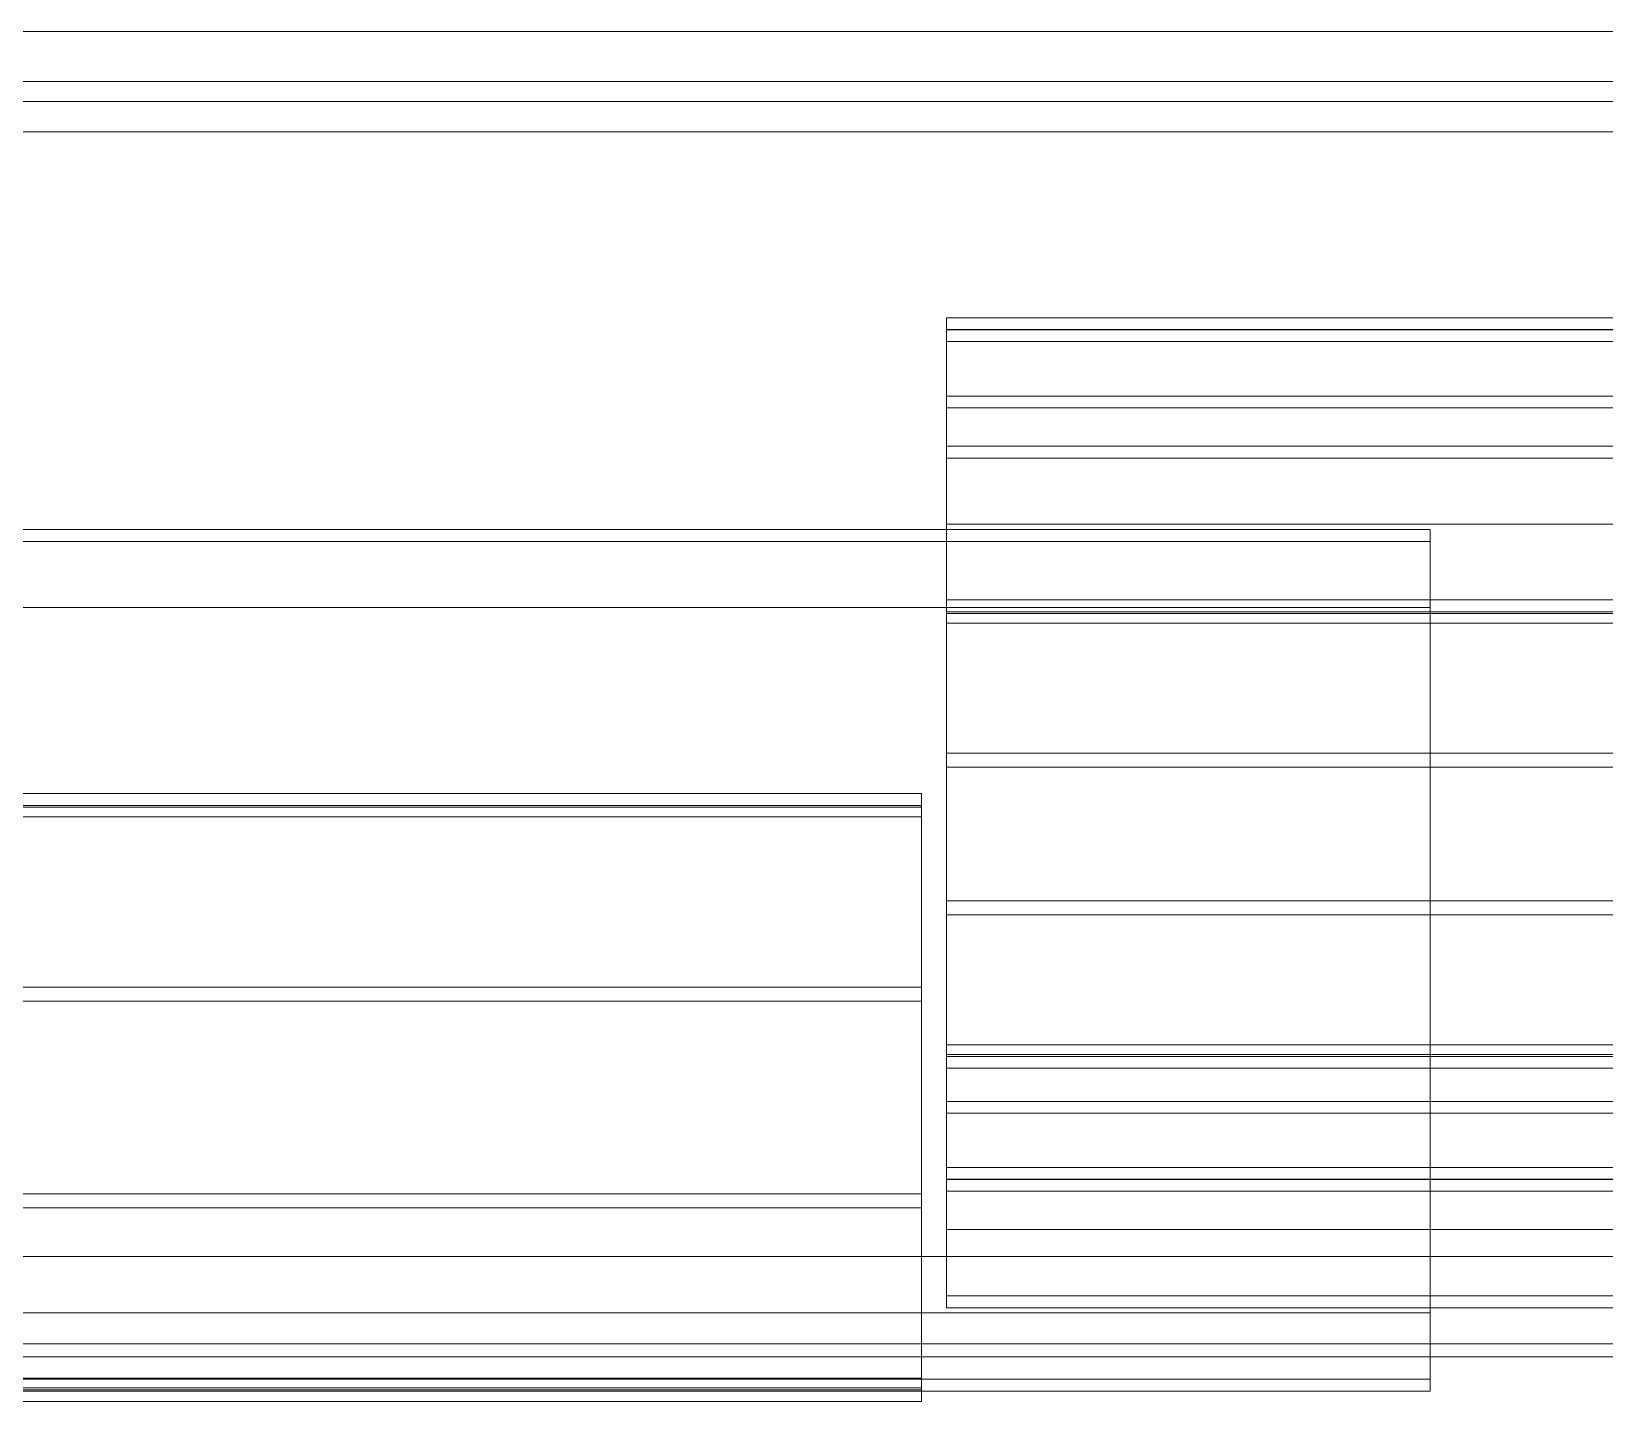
# Model space of a CAD drawing. Header units: centimetres. Extents: x -13617 to -9515, y -261 to 6553.
# Drawn here: x -11377.95 to -11338.71, y 6051.76 to 6085.93 of the extents above; entities that cross this region are included whole.
import ezdxf

# ---------------------------------------------------------------- set-up
doc = ezdxf.new("R2010")
doc.units = ezdxf.units.CM
doc.linetypes.add('_Overhead', pattern=[0.47625, 0.3175, -0.15875])
doc.linetypes.add('Hidden', pattern=[0.714375, 0.47625, -0.238125])
doc.layers.add('A-WALL', color=7, linetype='Continuous', lineweight=9)
doc.layers.add('S-BEAM', color=7, linetype='Continuous', lineweight=9)

# ---------------------------------------------------------------- blocks, each defined once
blk = doc.blocks.new('M_L Equal Angles - 25 x 25 mm-1641098-Planta patio maniobras')
at = {"layer": 'S-BEAM', "color": 254, "true_color": 0xcccccc}
for p, q in [((-634.73, 1.36), (-478.591, 1.36)), ((-634.73, 1.36), (-478.591, 1.36)), ((-478.591, 1.36), (-465.91, 1.36)), ((-478.591, 1.36), (-465.91, 1.36)), ((-465.91, 1.36), (-169.067, 1.36)), ((-465.91, 1.36), (-169.067, 1.36)), ((-634.73, 1.042), (-478.591, 1.042)), ((-478.591, 1.042), (-465.91, 1.042)), ((-465.91, 1.042), (-168.897, 1.042)), ((-634.73, -1.14), (-478.591, -1.14)), ((-478.591, -1.14), (-634.73, -1.14)), ((-478.591, -1.14), (-466.533, -1.14)), ((-466.533, -1.14), (-478.591, -1.14)), ((-466.533, -1.14), (-465.91, -1.14)), ((-465.91, -1.14), (-466.533, -1.14)), ((-465.91, -1.14), (632.502, -1.14)), ((632.502, -1.14), (-465.91, -1.14))]:
    blk.add_line(p, q, dxfattribs=at)
at = {"layer": 'S-BEAM', "color": 254, "linetype": 'Hidden', "true_color": 0xcccccc}
for p, q in [((-634.73, 1.042), (-478.591, 1.042)), ((-478.591, 1.042), (-465.91, 1.042)), ((-465.91, 1.042), (-168.897, 1.042))]:
    blk.add_line(p, q, dxfattribs=at)
blk = doc.blocks.new('M_L Equal Angles - 25 x 25 mm-V20-Planta patio maniobras')
at = {"layer": 'S-BEAM', "color": 254, "true_color": 0xcccccc}
for p, q in [((-634.73, 1.36), (-478.591, 1.36)), ((-634.73, 1.36), (-478.591, 1.36)), ((-478.591, 1.36), (-465.91, 1.36)), ((-478.591, 1.36), (-465.91, 1.36)), ((-465.91, 1.36), (-169.067, 1.36)), ((-465.91, 1.36), (-169.067, 1.36)), ((-634.73, 1.042), (-478.591, 1.042)), ((-478.591, 1.042), (-465.91, 1.042)), ((-465.91, 1.042), (-168.897, 1.042)), ((-634.73, -1.14), (-478.591, -1.14)), ((-478.591, -1.14), (-634.73, -1.14)), ((-478.591, -1.14), (-466.533, -1.14)), ((-466.533, -1.14), (-478.591, -1.14)), ((-466.533, -1.14), (-465.91, -1.14)), ((-465.91, -1.14), (-466.533, -1.14)), ((-465.91, -1.14), (632.502, -1.14)), ((632.502, -1.14), (-465.91, -1.14))]:
    blk.add_line(p, q, dxfattribs=at)
at = {"layer": 'S-BEAM', "color": 254, "linetype": 'Hidden', "true_color": 0xcccccc}
for p, q in [((-634.73, 1.042), (-478.591, 1.042)), ((-478.591, 1.042), (-465.91, 1.042)), ((-465.91, 1.042), (-168.897, 1.042))]:
    blk.add_line(p, q, dxfattribs=at)
blk = doc.blocks.new('M_L Equal Angles - 25 x 25 mm-V21-Planta patio maniobras')
at = {"layer": 'S-BEAM', "color": 254, "true_color": 0xcccccc}
for p, q in [((-634.73, 1.36), (-478.591, 1.36)), ((-634.73, 1.36), (-478.591, 1.36)), ((-478.591, 1.36), (-465.91, 1.36)), ((-478.591, 1.36), (-465.91, 1.36)), ((-465.91, 1.36), (-169.067, 1.36)), ((-465.91, 1.36), (-169.067, 1.36)), ((-634.73, 1.042), (-478.591, 1.042)), ((-478.591, 1.042), (-465.91, 1.042)), ((-465.91, 1.042), (-168.897, 1.042)), ((-634.73, -1.14), (-478.591, -1.14)), ((-478.591, -1.14), (-634.73, -1.14)), ((-478.591, -1.14), (-466.533, -1.14)), ((-466.533, -1.14), (-478.591, -1.14)), ((-466.533, -1.14), (-465.91, -1.14)), ((-465.91, -1.14), (-466.533, -1.14)), ((-465.91, -1.14), (632.502, -1.14)), ((632.502, -1.14), (-465.91, -1.14))]:
    blk.add_line(p, q, dxfattribs=at)
at = {"layer": 'S-BEAM', "color": 254, "linetype": 'Hidden', "true_color": 0xcccccc}
for p, q in [((-634.73, 1.042), (-478.591, 1.042)), ((-478.591, 1.042), (-465.91, 1.042)), ((-465.91, 1.042), (-168.897, 1.042))]:
    blk.add_line(p, q, dxfattribs=at)
blk = doc.blocks.new('Costanera Perfil Z - Parametrizado - Costanera Perfil Z - Parametrizado-1661745-Planta patio maniobras')
at = {"layer": 'S-BEAM', "color": 254, "true_color": 0xcccccc}
for p, q in [((-10.446, 560.53), (-10.746, 560.53)), ((-10.746, 560.53), (-10.446, 560.53)), ((-10.746, 560.53), (-10.746, 548.472)), ((-10.746, 560.53), (-10.746, 548.472)), ((-8.988, 560.53), (-10.446, 560.53)), ((-10.446, 560.53), (-8.988, 560.53)), ((-8.988, 560.53), (-10.446, 560.53)), ((-10.446, 560.53), (-8.988, 560.53)), ((-10.446, 560.53), (-10.446, 548.472)), ((-10.446, 560.53), (-10.446, 548.472)), ((-8.796, 560.53), (-8.988, 560.53)), ((-8.988, 560.53), (-8.796, 560.53)), ((-8.796, 560.53), (-8.988, 560.53)), ((-8.988, 560.53), (-8.796, 560.53)), ((-8.796, 560.53), (-8.796, 548.472)), ((-8.796, 560.53), (-8.796, 548.472)), ((-5.161, 560.53), (-8.693, 560.53)), ((-8.693, 560.53), (-5.161, 560.53)), ((-4.814, 560.53), (-5.161, 560.53)), ((-5.161, 560.53), (-4.814, 560.53)), ((-1.482, 560.53), (-4.814, 560.53)), ((-4.814, 560.53), (-1.482, 560.53)), ((-1.134, 560.53), (-1.482, 560.53)), ((-1.482, 560.53), (-1.134, 560.53)), ((2.693, 560.53), (-1.134, 560.53)), ((-1.134, 560.53), (2.693, 560.53)), ((3.521, 560.53), (2.693, 560.53)), ((2.693, 560.53), (3.521, 560.53)), ((3.814, 560.53), (3.521, 560.53)), ((3.521, 560.53), (3.814, 560.53)), ((5.171, 560.53), (3.814, 560.53)), ((3.814, 560.53), (5.171, 560.53)), ((5.464, 560.53), (5.171, 560.53)), ((5.171, 560.53), (5.464, 560.53)), ((5.764, 560.53), (5.471, 560.53)), ((5.471, 560.53), (5.764, 560.53)), ((8.796, 560.53), (5.764, 560.53)), ((5.764, 560.53), (8.796, 560.53)), ((10.446, 560.53), (8.796, 560.53)), ((8.796, 560.53), (10.446, 560.53)), ((10.446, 560.53), (8.796, 560.53)), ((8.796, 560.53), (10.446, 560.53)), ((8.796, 560.53), (8.796, 547.849)), ((8.796, 560.53), (8.796, 547.849)), ((10.746, 560.53), (10.446, 560.53)), ((10.446, 560.53), (10.746, 560.53)), ((10.446, 560.53), (10.446, 547.849)), ((10.446, 560.53), (10.446, 547.849)), ((10.746, 547.849), (10.746, 560.53)), ((10.746, 560.53), (10.746, 547.849)), ((-10.746, 548.472), (-10.746, -560.53)), ((-10.746, 548.472), (-10.746, -560.53)), ((-10.446, 548.472), (-10.446, -560.53)), ((-10.446, 548.472), (-10.446, -560.53)), ((-8.796, 548.472), (-8.796, -560.53)), ((-8.796, 548.472), (-8.796, -560.53)), ((8.796, 547.849), (8.796, -550.563)), ((8.796, 547.849), (8.796, -550.563)), ((10.446, 547.849), (10.446, -550.563)), ((10.446, 547.849), (10.446, -550.563)), ((10.746, -550.563), (10.746, 547.849)), ((10.746, 547.849), (10.746, -550.563))]:
    blk.add_line(p, q, dxfattribs=at)
blk = doc.blocks.new('Costanera Perfil Z - Parametrizado - Costanera Perfil Z - Parametrizado-V44-Planta patio maniobras')
at = {"layer": 'S-BEAM', "color": 254, "true_color": 0xcccccc}
for p, q in [((-10.446, 560.53), (-10.746, 560.53)), ((-10.746, 560.53), (-10.446, 560.53)), ((-10.746, 560.53), (-10.746, 548.472)), ((-10.746, 560.53), (-10.746, 548.472)), ((-8.988, 560.53), (-10.446, 560.53)), ((-10.446, 560.53), (-8.988, 560.53)), ((-8.988, 560.53), (-10.446, 560.53)), ((-10.446, 560.53), (-8.988, 560.53)), ((-10.446, 560.53), (-10.446, 548.472)), ((-10.446, 560.53), (-10.446, 548.472)), ((-8.796, 560.53), (-8.988, 560.53)), ((-8.988, 560.53), (-8.796, 560.53)), ((-8.796, 560.53), (-8.988, 560.53)), ((-8.988, 560.53), (-8.796, 560.53)), ((-8.796, 560.53), (-8.796, 548.472)), ((-8.796, 560.53), (-8.796, 548.472)), ((-5.161, 560.53), (-8.693, 560.53)), ((-8.693, 560.53), (-5.161, 560.53)), ((-4.814, 560.53), (-5.161, 560.53)), ((-5.161, 560.53), (-4.814, 560.53)), ((-1.482, 560.53), (-4.814, 560.53)), ((-4.814, 560.53), (-1.482, 560.53)), ((-1.134, 560.53), (-1.482, 560.53)), ((-1.482, 560.53), (-1.134, 560.53)), ((2.693, 560.53), (-1.134, 560.53)), ((-1.134, 560.53), (2.693, 560.53)), ((3.521, 560.53), (2.693, 560.53)), ((2.693, 560.53), (3.521, 560.53)), ((3.814, 560.53), (3.521, 560.53)), ((3.521, 560.53), (3.814, 560.53)), ((5.171, 560.53), (3.814, 560.53)), ((3.814, 560.53), (5.171, 560.53)), ((5.464, 560.53), (5.171, 560.53)), ((5.171, 560.53), (5.464, 560.53)), ((5.764, 560.53), (5.471, 560.53)), ((5.471, 560.53), (5.764, 560.53)), ((8.796, 560.53), (5.764, 560.53)), ((5.764, 560.53), (8.796, 560.53)), ((10.446, 560.53), (8.796, 560.53)), ((8.796, 560.53), (10.446, 560.53)), ((10.446, 560.53), (8.796, 560.53)), ((8.796, 560.53), (10.446, 560.53)), ((8.796, 560.53), (8.796, 547.849)), ((8.796, 560.53), (8.796, 547.849)), ((10.746, 560.53), (10.446, 560.53)), ((10.446, 560.53), (10.746, 560.53)), ((10.446, 560.53), (10.446, 547.849)), ((10.446, 560.53), (10.446, 547.849)), ((10.746, 547.849), (10.746, 560.53)), ((10.746, 560.53), (10.746, 547.849)), ((-10.746, 548.472), (-10.746, -560.53)), ((-10.746, 548.472), (-10.746, -560.53)), ((-10.446, 548.472), (-10.446, -560.53)), ((-10.446, 548.472), (-10.446, -560.53)), ((-8.796, 548.472), (-8.796, -560.53)), ((-8.796, 548.472), (-8.796, -560.53)), ((8.796, 547.849), (8.796, -550.563)), ((8.796, 547.849), (8.796, -550.563)), ((10.446, 547.849), (10.446, -550.563)), ((10.446, 547.849), (10.446, -550.563)), ((10.746, -550.563), (10.746, 547.849)), ((10.746, 547.849), (10.746, -550.563))]:
    blk.add_line(p, q, dxfattribs=at)
blk = doc.blocks.new('Costanera Perfil Z - Parametrizado - Costanera Perfil Z - Parametrizado-V45-Planta patio maniobras')
at = {"layer": 'S-BEAM', "color": 254, "true_color": 0xcccccc}
for p, q in [((-10.446, 560.53), (-10.746, 560.53)), ((-10.746, 560.53), (-10.446, 560.53)), ((-10.746, 560.53), (-10.746, 548.472)), ((-10.746, 560.53), (-10.746, 548.472)), ((-8.988, 560.53), (-10.446, 560.53)), ((-10.446, 560.53), (-8.988, 560.53)), ((-8.988, 560.53), (-10.446, 560.53)), ((-10.446, 560.53), (-8.988, 560.53)), ((-10.446, 560.53), (-10.446, 548.472)), ((-10.446, 560.53), (-10.446, 548.472)), ((-8.796, 560.53), (-8.988, 560.53)), ((-8.988, 560.53), (-8.796, 560.53)), ((-8.796, 560.53), (-8.988, 560.53)), ((-8.988, 560.53), (-8.796, 560.53)), ((-8.796, 560.53), (-8.796, 548.472)), ((-8.796, 560.53), (-8.796, 548.472)), ((-5.161, 560.53), (-8.693, 560.53)), ((-8.693, 560.53), (-5.161, 560.53)), ((-4.814, 560.53), (-5.161, 560.53)), ((-5.161, 560.53), (-4.814, 560.53)), ((-1.482, 560.53), (-4.814, 560.53)), ((-4.814, 560.53), (-1.482, 560.53)), ((-1.134, 560.53), (-1.482, 560.53)), ((-1.482, 560.53), (-1.134, 560.53)), ((2.693, 560.53), (-1.134, 560.53)), ((-1.134, 560.53), (2.693, 560.53)), ((3.521, 560.53), (2.693, 560.53)), ((2.693, 560.53), (3.521, 560.53)), ((3.814, 560.53), (3.521, 560.53)), ((3.521, 560.53), (3.814, 560.53)), ((5.171, 560.53), (3.814, 560.53)), ((3.814, 560.53), (5.171, 560.53)), ((5.471, 560.53), (5.171, 560.53)), ((5.171, 560.53), (5.471, 560.53)), ((5.764, 560.53), (5.471, 560.53)), ((5.471, 560.53), (5.764, 560.53)), ((8.796, 560.53), (5.764, 560.53)), ((5.764, 560.53), (8.796, 560.53)), ((10.446, 560.53), (8.796, 560.53)), ((8.796, 560.53), (10.446, 560.53)), ((10.446, 560.53), (8.796, 560.53)), ((8.796, 560.53), (10.446, 560.53)), ((8.796, 560.53), (8.796, 547.849)), ((8.796, 560.53), (8.796, 547.849)), ((10.746, 560.53), (10.446, 560.53)), ((10.446, 560.53), (10.746, 560.53)), ((10.446, 560.53), (10.446, 547.849)), ((10.446, 560.53), (10.446, 547.849)), ((10.746, 547.849), (10.746, 560.53)), ((10.746, 560.53), (10.746, 547.849)), ((-10.746, 548.472), (-10.746, -560.53)), ((-10.746, 548.472), (-10.746, -560.53)), ((-10.446, 548.472), (-10.446, -560.53)), ((-10.446, 548.472), (-10.446, -560.53)), ((-8.796, 548.472), (-8.796, -560.53)), ((-8.796, 548.472), (-8.796, -560.53)), ((8.796, 547.849), (8.796, -550.563)), ((8.796, 547.849), (8.796, -550.563)), ((10.446, 547.849), (10.446, -550.563)), ((10.446, 547.849), (10.446, -550.563)), ((10.746, -550.563), (10.746, 547.849)), ((10.746, 547.849), (10.746, -550.563))]:
    blk.add_line(p, q, dxfattribs=at)
blk = doc.blocks.new('Costanera Perfil Z - Parametrizado - Costanera Perfil Z - Parametrizado-V46-Planta patio maniobras')
at = {"layer": 'S-BEAM', "color": 254, "true_color": 0xcccccc}
for p, q in [((-10.446, 560.53), (-10.746, 560.53)), ((-10.746, 560.53), (-10.446, 560.53)), ((-10.746, 560.53), (-10.746, 548.472)), ((-10.746, 560.53), (-10.746, 548.472)), ((-8.988, 560.53), (-10.446, 560.53)), ((-10.446, 560.53), (-8.988, 560.53)), ((-8.988, 560.53), (-10.446, 560.53)), ((-10.446, 560.53), (-8.988, 560.53)), ((-10.446, 560.53), (-10.446, 548.472)), ((-10.446, 560.53), (-10.446, 548.472)), ((-8.796, 560.53), (-8.988, 560.53)), ((-8.988, 560.53), (-8.796, 560.53)), ((-8.796, 560.53), (-8.988, 560.53)), ((-8.988, 560.53), (-8.796, 560.53)), ((-8.796, 560.53), (-8.796, 548.472)), ((-8.796, 560.53), (-8.796, 548.472)), ((-5.161, 560.53), (-8.693, 560.53)), ((-8.693, 560.53), (-5.161, 560.53)), ((-4.814, 560.53), (-5.161, 560.53)), ((-5.161, 560.53), (-4.814, 560.53)), ((-1.482, 560.53), (-4.814, 560.53)), ((-4.814, 560.53), (-1.482, 560.53)), ((-1.134, 560.53), (-1.482, 560.53)), ((-1.482, 560.53), (-1.134, 560.53)), ((2.693, 560.53), (-1.134, 560.53)), ((-1.134, 560.53), (2.693, 560.53)), ((3.521, 560.53), (2.693, 560.53)), ((2.693, 560.53), (3.521, 560.53)), ((5.171, 560.53), (3.521, 560.53)), ((3.521, 560.53), (5.171, 560.53)), ((5.471, 560.53), (5.171, 560.53)), ((5.171, 560.53), (5.471, 560.53)), ((8.796, 560.53), (5.471, 560.53)), ((5.471, 560.53), (8.796, 560.53)), ((10.446, 560.53), (8.796, 560.53)), ((8.796, 560.53), (10.446, 560.53)), ((10.446, 560.53), (8.796, 560.53)), ((8.796, 560.53), (10.446, 560.53)), ((8.796, 560.53), (8.796, 547.849)), ((8.796, 560.53), (8.796, 547.849)), ((10.746, 560.53), (10.446, 560.53)), ((10.446, 560.53), (10.746, 560.53)), ((10.446, 560.53), (10.446, 547.849)), ((10.446, 560.53), (10.446, 547.849)), ((10.746, 547.849), (10.746, 560.53)), ((10.746, 560.53), (10.746, 547.849)), ((-10.746, 548.472), (-10.746, -560.53)), ((-10.746, 548.472), (-10.746, -560.53)), ((-10.446, 548.472), (-10.446, -560.53)), ((-10.446, 548.472), (-10.446, -560.53)), ((-8.796, 548.472), (-8.796, -560.53)), ((-8.796, 548.472), (-8.796, -560.53)), ((8.796, 547.849), (8.796, -550.563)), ((8.796, 547.849), (8.796, -550.563)), ((10.446, 547.849), (10.446, -550.563)), ((10.446, 547.849), (10.446, -550.563)), ((10.746, -550.563), (10.746, 547.849)), ((10.746, 547.849), (10.746, -550.563))]:
    blk.add_line(p, q, dxfattribs=at)
blk = doc.blocks.new('Costanera Perfil Z - Parametrizado - Costanera Perfil Z - Parametrizado-V47-Planta patio maniobras')
at = {"layer": 'S-BEAM', "color": 254, "true_color": 0xcccccc}
for p, q in [((-10.446, 560.53), (-10.746, 560.53)), ((-10.746, 560.53), (-10.446, 560.53)), ((-10.746, 560.53), (-10.746, 548.472)), ((-10.746, 560.53), (-10.746, 548.472)), ((-8.988, 560.53), (-10.446, 560.53)), ((-10.446, 560.53), (-8.988, 560.53)), ((-8.988, 560.53), (-10.446, 560.53)), ((-10.446, 560.53), (-8.988, 560.53)), ((-10.446, 560.53), (-10.446, 548.472)), ((-10.446, 560.53), (-10.446, 548.472)), ((-8.796, 560.53), (-8.988, 560.53)), ((-8.988, 560.53), (-8.796, 560.53)), ((-8.796, 560.53), (-8.988, 560.53)), ((-8.988, 560.53), (-8.796, 560.53)), ((-8.796, 560.53), (-8.796, 548.472)), ((-8.796, 560.53), (-8.796, 548.472)), ((-5.161, 560.53), (-8.693, 560.53)), ((-8.693, 560.53), (-5.161, 560.53)), ((-4.814, 560.53), (-5.161, 560.53)), ((-5.161, 560.53), (-4.814, 560.53)), ((-1.482, 560.53), (-4.814, 560.53)), ((-4.814, 560.53), (-1.482, 560.53)), ((-1.134, 560.53), (-1.482, 560.53)), ((-1.482, 560.53), (-1.134, 560.53)), ((2.693, 560.53), (-1.134, 560.53)), ((-1.134, 560.53), (2.693, 560.53)), ((3.521, 560.53), (2.693, 560.53)), ((2.693, 560.53), (3.521, 560.53)), ((5.171, 560.53), (3.521, 560.53)), ((3.521, 560.53), (5.171, 560.53)), ((5.471, 560.53), (5.171, 560.53)), ((5.171, 560.53), (5.471, 560.53)), ((8.796, 560.53), (5.471, 560.53)), ((5.471, 560.53), (8.796, 560.53)), ((10.446, 560.53), (8.796, 560.53)), ((8.796, 560.53), (10.446, 560.53)), ((10.446, 560.53), (8.796, 560.53)), ((8.796, 560.53), (10.446, 560.53)), ((8.796, 560.53), (8.796, 547.849)), ((8.796, 560.53), (8.796, 547.849)), ((10.746, 560.53), (10.446, 560.53)), ((10.446, 560.53), (10.746, 560.53)), ((10.446, 560.53), (10.446, 547.849)), ((10.446, 560.53), (10.446, 547.849)), ((10.746, 547.849), (10.746, 560.53)), ((10.746, 560.53), (10.746, 547.849)), ((-10.746, 548.472), (-10.746, -560.53)), ((-10.746, 548.472), (-10.746, -560.53)), ((-10.446, 548.472), (-10.446, -560.53)), ((-10.446, 548.472), (-10.446, -560.53)), ((-8.796, 548.472), (-8.796, -560.53)), ((-8.796, 548.472), (-8.796, -560.53)), ((8.796, 547.849), (8.796, -550.563)), ((8.796, 547.849), (8.796, -550.563)), ((10.446, 547.849), (10.446, -550.563)), ((10.446, 547.849), (10.446, -550.563)), ((10.746, -550.563), (10.746, 547.849)), ((10.746, 547.849), (10.746, -550.563))]:
    blk.add_line(p, q, dxfattribs=at)
blk = doc.blocks.new('Costanera Perfil Z - Parametrizado - Costanera Perfil Z - Parametrizado-V48-Planta patio maniobras')
at = {"layer": 'S-BEAM', "color": 254, "true_color": 0xcccccc}
for p, q in [((-10.446, 560.53), (-10.746, 560.53)), ((-10.746, 560.53), (-10.446, 560.53)), ((-10.746, 560.53), (-10.746, 548.472)), ((-10.746, 560.53), (-10.746, 548.472)), ((-8.988, 560.53), (-10.446, 560.53)), ((-10.446, 560.53), (-8.988, 560.53)), ((-8.988, 560.53), (-10.446, 560.53)), ((-10.446, 560.53), (-8.988, 560.53)), ((-10.446, 560.53), (-10.446, 548.472)), ((-10.446, 560.53), (-10.446, 548.472)), ((-8.796, 560.53), (-8.988, 560.53)), ((-8.988, 560.53), (-8.796, 560.53)), ((-8.796, 560.53), (-8.988, 560.53)), ((-8.988, 560.53), (-8.796, 560.53)), ((-8.796, 560.53), (-8.796, 548.472)), ((-8.796, 560.53), (-8.796, 548.472)), ((-5.161, 560.53), (-8.693, 560.53)), ((-8.693, 560.53), (-5.161, 560.53)), ((-4.814, 560.53), (-5.161, 560.53)), ((-5.161, 560.53), (-4.814, 560.53)), ((-1.482, 560.53), (-4.814, 560.53)), ((-4.814, 560.53), (-1.482, 560.53)), ((-1.134, 560.53), (-1.482, 560.53)), ((-1.482, 560.53), (-1.134, 560.53)), ((2.693, 560.53), (-1.134, 560.53)), ((-1.134, 560.53), (2.693, 560.53)), ((3.521, 560.53), (2.693, 560.53)), ((2.693, 560.53), (3.521, 560.53)), ((5.171, 560.53), (3.521, 560.53)), ((3.521, 560.53), (5.171, 560.53)), ((5.471, 560.53), (5.171, 560.53)), ((5.171, 560.53), (5.471, 560.53)), ((8.796, 560.53), (5.471, 560.53)), ((5.471, 560.53), (8.796, 560.53)), ((10.446, 560.53), (8.796, 560.53)), ((8.796, 560.53), (10.446, 560.53)), ((10.446, 560.53), (8.796, 560.53)), ((8.796, 560.53), (10.446, 560.53)), ((8.796, 560.53), (8.796, 547.849)), ((8.796, 560.53), (8.796, 547.849)), ((10.746, 560.53), (10.446, 560.53)), ((10.446, 560.53), (10.746, 560.53)), ((10.446, 560.53), (10.446, 547.849)), ((10.446, 560.53), (10.446, 547.849)), ((10.746, 547.849), (10.746, 560.53)), ((10.746, 560.53), (10.746, 547.849)), ((-10.746, 548.472), (-10.746, -560.53)), ((-10.746, 548.472), (-10.746, -560.53)), ((-10.446, 548.472), (-10.446, -560.53)), ((-10.446, 548.472), (-10.446, -560.53)), ((-8.796, 548.472), (-8.796, -560.53)), ((-8.796, 548.472), (-8.796, -560.53)), ((8.796, 547.849), (8.796, -550.563)), ((8.796, 547.849), (8.796, -550.563)), ((10.446, 547.849), (10.446, -550.563)), ((10.446, 547.849), (10.446, -550.563)), ((10.746, -550.563), (10.746, 547.849)), ((10.746, 547.849), (10.746, -550.563))]:
    blk.add_line(p, q, dxfattribs=at)
blk = doc.blocks.new('Costanera Perfil Z - Parametrizado - Costanera Perfil Z - Parametrizado-V49-Planta patio maniobras')
at = {"layer": 'S-BEAM', "color": 254, "true_color": 0xcccccc}
for p, q in [((-10.446, 560.53), (-10.746, 560.53)), ((-10.746, 560.53), (-10.446, 560.53)), ((-10.746, 560.53), (-10.746, -560.53)), ((-10.746, 560.53), (-10.746, -560.53)), ((-8.988, 560.53), (-10.446, 560.53)), ((-10.446, 560.53), (-8.988, 560.53)), ((-8.988, 560.53), (-10.446, 560.53)), ((-10.446, 560.53), (-8.988, 560.53)), ((-10.446, 560.53), (-10.446, -560.53)), ((-10.446, 560.53), (-10.446, -560.53)), ((-8.796, 560.53), (-8.988, 560.53)), ((-8.988, 560.53), (-8.796, 560.53)), ((-8.796, 560.53), (-8.988, 560.53)), ((-8.988, 560.53), (-8.796, 560.53)), ((-8.796, 560.53), (-8.796, 548.472)), ((-8.796, 560.53), (-8.796, 548.472)), ((-5.161, 560.53), (-8.693, 560.53)), ((-8.693, 560.53), (-5.161, 560.53)), ((-4.814, 560.53), (-5.161, 560.53)), ((-5.161, 560.53), (-4.814, 560.53)), ((-1.482, 560.53), (-4.814, 560.53)), ((-4.814, 560.53), (-1.482, 560.53)), ((-1.134, 560.53), (-1.482, 560.53)), ((-1.482, 560.53), (-1.134, 560.53)), ((2.693, 560.53), (-1.134, 560.53)), ((-1.134, 560.53), (2.693, 560.53)), ((8.796, 560.53), (2.693, 560.53)), ((2.693, 560.53), (8.796, 560.53)), ((10.446, 560.53), (8.796, 560.53)), ((8.796, 560.53), (10.446, 560.53)), ((10.446, 560.53), (8.796, 560.53)), ((8.796, 560.53), (10.446, 560.53)), ((8.796, 560.53), (8.796, 547.849)), ((8.796, 560.53), (8.796, 547.849)), ((10.746, 560.53), (10.446, 560.53)), ((10.446, 560.53), (10.746, 560.53)), ((10.446, 560.53), (10.446, 547.849)), ((10.446, 560.53), (10.446, 547.849)), ((10.746, 547.849), (10.746, 560.53)), ((10.746, 560.53), (10.746, 547.849)), ((-8.796, 548.472), (-8.796, -560.53)), ((-8.796, 548.472), (-8.796, -560.53)), ((8.796, 547.849), (8.796, -550.563)), ((8.796, 547.849), (8.796, -550.563)), ((10.446, 547.849), (10.446, -550.563)), ((10.446, 547.849), (10.446, -550.563)), ((10.746, -550.563), (10.746, 547.849)), ((10.746, 547.849), (10.746, -550.563))]:
    blk.add_line(p, q, dxfattribs=at)
blk = doc.blocks.new('Costanera Perfil Z - Parametrizado - Costanera Perfil Z - Parametrizado-V50-Planta patio maniobras')
at = {"layer": 'S-BEAM', "color": 254, "true_color": 0xcccccc}
for p, q in [((-10.446, 560.53), (-10.746, 560.53)), ((-10.746, 560.53), (-8.988, 560.53)), ((-10.746, 560.53), (-10.746, -560.53)), ((-10.746, 560.53), (-10.746, -560.53)), ((-8.988, 560.53), (-10.446, 560.53)), ((-10.446, 560.53), (-8.988, 560.53)), ((-8.988, 560.53), (-10.446, 560.53)), ((-10.446, 560.53), (-10.446, -560.53)), ((-10.446, 560.53), (-10.446, -560.53)), ((-5.161, 560.53), (-8.988, 560.53)), ((-8.988, 560.53), (-8.796, 560.53)), ((-8.796, 560.53), (-8.988, 560.53)), ((-8.988, 560.53), (-5.161, 560.53)), ((-8.796, 560.53), (-8.796, 548.472)), ((-8.796, 560.53), (-8.796, 548.472)), ((-4.814, 560.53), (-5.161, 560.53)), ((-5.161, 560.53), (-4.814, 560.53)), ((-1.482, 560.53), (-4.814, 560.53)), ((-4.814, 560.53), (-1.482, 560.53)), ((-1.134, 560.53), (-1.482, 560.53)), ((-1.482, 560.53), (-1.134, 560.53)), ((2.693, 560.53), (-1.134, 560.53)), ((-1.134, 560.53), (2.693, 560.53)), ((8.796, 560.53), (2.693, 560.53)), ((2.693, 560.53), (8.796, 560.53)), ((10.446, 560.53), (8.796, 560.53)), ((8.796, 560.53), (10.446, 560.53)), ((10.446, 560.53), (8.796, 560.53)), ((8.796, 560.53), (10.746, 560.53)), ((8.796, 560.53), (8.796, 547.849)), ((8.796, 560.53), (8.796, 547.849)), ((10.746, 560.53), (10.446, 560.53)), ((10.446, 560.53), (10.446, 547.849)), ((10.446, 560.53), (10.446, 547.849)), ((10.746, 547.849), (10.746, 560.53)), ((10.746, 560.53), (10.746, 547.849)), ((-8.796, 548.472), (-8.796, -560.53)), ((-8.796, 548.472), (-8.796, -560.53)), ((8.796, 547.849), (8.796, -550.563)), ((8.796, 547.849), (8.796, -550.563)), ((10.446, 547.849), (10.446, -550.563)), ((10.446, 547.849), (10.446, -550.563)), ((10.746, -550.563), (10.746, 547.849)), ((10.746, 547.849), (10.746, -550.563))]:
    blk.add_line(p, q, dxfattribs=at)
blk = doc.blocks.new('Costanera Perfil Z - Parametrizado - h_30cm-1661679-Planta patio maniobras')
at = {"layer": 'S-BEAM', "color": 254, "true_color": 0xcccccc}
for p, q in [((-7.582, 549.206), (-7.582, -549.206)), ((-7.287, 549.206), (-7.287, -549.206)), ((-7.243, -549.206), (-7.243, 549.206)), ((-7, 549.206), (-7, -549.206)), ((-2.752, 549.206), (-2.752, -549.206)), ((-2.405, 549.206), (-2.405, -549.206)), ((2.405, 549.206), (2.405, -549.206)), ((2.752, 549.206), (2.752, -549.206)), ((7, 549.206), (7, -549.206)), ((7.243, 549.206), (7.243, -549.206)), ((7.287, 549.206), (7.287, -549.206)), ((7.582, 549.206), (7.582, -549.206)), ((-7.243, -549.206), (-7.582, -549.206)), ((-7.582, -549.206), (-7.287, -549.206)), ((-7.243, -549.206), (-7, -549.206)), ((2.752, -549.206), (-7.243, -549.206)), ((-7, -549.206), (2.405, -549.206)), ((2.405, -549.206), (-2.752, -549.206)), ((-2.752, -549.206), (-2.405, -549.206)), ((-2.405, -549.206), (2.405, -549.206)), ((2.405, -549.206), (-2.405, -549.206)), ((-2.405, -549.206), (2.405, -549.206)), ((2.405, -549.206), (2.752, -549.206)), ((2.752, -549.206), (2.405, -549.206)), ((2.405, -549.206), (2.752, -549.206)), ((2.752, -549.206), (7.243, -549.206)), ((7, -549.206), (2.752, -549.206)), ((7.287, -549.206), (7, -549.206)), ((7.287, -549.206), (7.582, -549.206)), ((7.582, -549.206), (7.287, -549.206))]:
    blk.add_line(p, q, dxfattribs=at)
blk = doc.blocks.new('Costanera Perfil Z - Parametrizado - h_22cm-1719087-Planta patio maniobras')
at = {"layer": 'S-BEAM', "color": 254, "true_color": 0xcccccc}
for p, q in [((-5.545, 4807.085), (-5.84, 4807.085)), ((-5.84, 4807.085), (-5.502, 4807.085)), ((-5.84, 4807.085), (-5.84, 4635.955)), ((-5.545, 4807.085), (-5.545, 4635.955)), ((-5.502, 4807.085), (2.014, 4807.085)), ((-5.258, 4807.085), (-5.502, 4807.085)), ((-5.502, 4635.955), (-5.502, 4807.085)), ((1.666, 4807.085), (-5.258, 4807.085)), ((-5.258, 4807.085), (-5.258, 4635.955)), ((-1.666, 4807.085), (-2.014, 4807.085)), ((-2.014, 4807.085), (1.666, 4807.085)), ((-2.014, 4807.085), (-2.014, 4635.955)), ((1.666, 4807.085), (-1.666, 4807.085)), ((-1.666, 4807.085), (1.666, 4807.085)), ((1.666, 4807.085), (-1.666, 4807.085)), ((-1.666, 4807.085), (-1.666, 4635.955)), ((2.014, 4807.085), (1.666, 4807.085)), ((1.666, 4807.085), (2.014, 4807.085)), ((2.014, 4807.085), (1.666, 4807.085)), ((1.666, 4807.085), (1.666, 4635.955)), ((2.014, 4807.085), (5.258, 4807.085)), ((5.502, 4807.085), (2.014, 4807.085)), ((2.014, 4807.085), (2.014, 4635.955)), ((5.258, 4807.085), (5.545, 4807.085)), ((5.258, 4807.085), (5.258, 4635.955)), ((5.502, 4807.085), (5.502, 4635.955)), ((5.545, 4807.085), (5.84, 4807.085)), ((5.84, 4807.085), (5.545, 4807.085)), ((5.545, 4807.085), (5.545, 4635.955)), ((5.84, 4807.085), (5.84, 4635.955))]:
    blk.add_line(p, q, dxfattribs=at)
blk = doc.blocks.new('Costanera Perfil Z - Parametrizado - h_22cm-1746506-Planta patio maniobras')
at = {"layer": 'S-BEAM', "color": 254, "true_color": 0xcccccc}
for p, q in [((-10.746, -340.314), (-10.746, -511.444)), ((-10.746, -340.314), (-10.746, -511.444)), ((-10.446, -340.314), (-10.446, -511.444)), ((-10.446, -340.314), (-10.446, -511.444)), ((-8.796, -340.314), (-8.796, -511.444)), ((-8.796, -340.314), (-8.796, -511.444)), ((8.796, -340.314), (8.796, -499.385)), ((8.796, -340.314), (8.796, -499.385)), ((10.446, -343.247), (10.446, -499.385)), ((10.446, -343.247), (10.446, -499.385)), ((10.746, -499.385), (10.746, -343.247)), ((10.746, -343.247), (10.746, -499.385)), ((8.796, -499.385), (8.796, -511.444)), ((8.796, -499.385), (8.796, -511.444)), ((10.446, -499.385), (10.446, -511.444)), ((10.446, -499.385), (10.446, -511.444)), ((10.746, -511.444), (10.746, -499.385)), ((10.746, -499.385), (10.746, -511.444)), ((-10.446, -511.444), (-10.746, -511.444)), ((-10.746, -511.444), (-10.446, -511.444)), ((-8.796, -511.444), (-10.446, -511.444)), ((-10.446, -511.444), (-8.796, -511.444)), ((-8.796, -511.444), (-10.446, -511.444)), ((-10.446, -511.444), (-8.796, -511.444)), ((-8.667, -511.444), (-8.796, -511.444)), ((-8.796, -511.444), (-8.667, -511.444)), ((-8.367, -511.444), (-8.667, -511.444)), ((-8.667, -511.444), (-8.367, -511.444)), ((-6.909, -511.444), (-8.367, -511.444)), ((-8.367, -511.444), (-6.909, -511.444)), ((-6.717, -511.444), (-6.909, -511.444)), ((-6.909, -511.444), (-6.717, -511.444)), ((-3.082, -511.444), (-6.614, -511.444)), ((-6.614, -511.444), (-3.082, -511.444)), ((-2.735, -511.444), (-3.082, -511.444)), ((-3.082, -511.444), (-2.735, -511.444)), ((0.597, -511.444), (-2.735, -511.444)), ((-2.735, -511.444), (0.597, -511.444)), ((0.945, -511.444), (0.597, -511.444)), ((0.597, -511.444), (0.945, -511.444)), ((4.772, -511.444), (0.945, -511.444)), ((0.945, -511.444), (4.772, -511.444)), ((5.6, -511.444), (4.772, -511.444)), ((4.772, -511.444), (5.6, -511.444)), ((5.893, -511.444), (5.6, -511.444)), ((5.6, -511.444), (5.893, -511.444)), ((7.25, -511.444), (5.893, -511.444)), ((5.893, -511.444), (7.25, -511.444)), ((7.543, -511.444), (7.25, -511.444)), ((7.25, -511.444), (7.543, -511.444)), ((7.843, -511.444), (7.55, -511.444)), ((7.55, -511.444), (7.843, -511.444)), ((8.796, -511.444), (7.843, -511.444)), ((7.843, -511.444), (8.796, -511.444)), ((9.514, -511.444), (8.796, -511.444)), ((8.796, -511.444), (9.514, -511.444)), ((9.514, -511.444), (8.796, -511.444)), ((8.796, -511.444), (9.514, -511.444)), ((10.446, -511.444), (9.626, -511.444)), ((9.626, -511.444), (10.446, -511.444)), ((10.446, -511.444), (9.626, -511.444)), ((9.626, -511.444), (10.446, -511.444)), ((10.746, -511.444), (10.446, -511.444)), ((10.446, -511.444), (10.746, -511.444))]:
    blk.add_line(p, q, dxfattribs=at)
blk = doc.blocks.new('Costanera Perfil Z - Parametrizado - h_22cm-V92-Planta patio maniobras')
at = {"layer": 'S-BEAM', "color": 254, "true_color": 0xcccccc}
for p, q in [((-10.746, -347.814), (-10.746, -511.444)), ((-10.746, -347.814), (-10.746, -511.444)), ((-10.446, -347.814), (-10.446, -511.444)), ((-10.446, -347.814), (-10.446, -511.444)), ((-8.796, -347.814), (-8.796, -511.444)), ((-8.796, -347.814), (-8.796, -511.444)), ((8.796, -347.814), (8.796, -499.385)), ((8.796, -347.814), (8.796, -499.385)), ((10.446, -347.814), (10.446, -499.385)), ((10.446, -347.814), (10.446, -499.385)), ((10.746, -499.385), (10.746, -347.814)), ((10.746, -347.814), (10.746, -499.385)), ((8.796, -499.385), (8.796, -511.444)), ((8.796, -499.385), (8.796, -511.444)), ((10.446, -499.385), (10.446, -511.444)), ((10.446, -499.385), (10.446, -511.444)), ((10.746, -511.444), (10.746, -499.385)), ((10.746, -499.385), (10.746, -511.444)), ((-10.446, -511.444), (-10.746, -511.444)), ((-10.746, -511.444), (-10.446, -511.444)), ((-8.796, -511.444), (-10.446, -511.444)), ((-10.446, -511.444), (-8.796, -511.444)), ((-8.796, -511.444), (-10.446, -511.444)), ((-10.446, -511.444), (-8.796, -511.444)), ((-8.667, -511.444), (-8.796, -511.444)), ((-8.796, -511.444), (-8.667, -511.444)), ((-8.367, -511.444), (-8.667, -511.444)), ((-8.667, -511.444), (-8.367, -511.444)), ((-6.909, -511.444), (-8.367, -511.444)), ((-8.367, -511.444), (-6.909, -511.444)), ((-6.717, -511.444), (-6.909, -511.444)), ((-6.909, -511.444), (-6.717, -511.444)), ((-3.082, -511.444), (-6.614, -511.444)), ((-6.614, -511.444), (-3.082, -511.444)), ((-2.735, -511.444), (-3.082, -511.444)), ((-3.082, -511.444), (-2.735, -511.444)), ((0.597, -511.444), (-2.735, -511.444)), ((-2.735, -511.444), (0.597, -511.444)), ((0.945, -511.444), (0.597, -511.444)), ((0.597, -511.444), (0.945, -511.444)), ((4.772, -511.444), (0.945, -511.444)), ((0.945, -511.444), (4.772, -511.444)), ((5.6, -511.444), (4.772, -511.444)), ((4.772, -511.444), (5.6, -511.444)), ((5.893, -511.444), (5.6, -511.444)), ((5.6, -511.444), (5.893, -511.444)), ((7.25, -511.444), (5.893, -511.444)), ((5.893, -511.444), (7.25, -511.444)), ((7.543, -511.444), (7.25, -511.444)), ((7.25, -511.444), (7.543, -511.444)), ((7.843, -511.444), (7.55, -511.444)), ((7.55, -511.444), (7.843, -511.444)), ((8.796, -511.444), (7.843, -511.444)), ((7.843, -511.444), (8.796, -511.444)), ((9.514, -511.444), (8.796, -511.444)), ((8.796, -511.444), (9.514, -511.444)), ((9.514, -511.444), (8.796, -511.444)), ((8.796, -511.444), (9.514, -511.444)), ((10.446, -511.444), (9.626, -511.444)), ((9.626, -511.444), (10.446, -511.444)), ((10.446, -511.444), (9.626, -511.444)), ((9.626, -511.444), (10.446, -511.444)), ((10.746, -511.444), (10.446, -511.444)), ((10.446, -511.444), (10.746, -511.444))]:
    blk.add_line(p, q, dxfattribs=at)
blk = doc.blocks.new('Costanera Perfil Z - Parametrizado - h_22cm-V95-Planta patio maniobras')
at = {"layer": 'S-BEAM', "color": 254, "true_color": 0xcccccc}
for p, q in [((-10.746, -340.314), (-10.746, -511.444)), ((-10.746, -340.314), (-10.746, -511.444)), ((-10.446, -340.314), (-10.446, -511.444)), ((-10.446, -340.314), (-10.446, -511.444)), ((-8.796, -340.314), (-8.796, -511.444)), ((-8.796, -340.314), (-8.796, -511.444)), ((8.796, -340.314), (8.796, -499.385)), ((8.796, -340.314), (8.796, -499.385)), ((10.446, -340.314), (10.446, -499.385)), ((10.446, -340.314), (10.446, -499.385)), ((10.746, -499.385), (10.746, -340.314)), ((10.746, -340.314), (10.746, -499.385)), ((8.796, -499.385), (8.796, -511.444)), ((8.796, -499.385), (8.796, -511.444)), ((10.446, -499.385), (10.446, -511.444)), ((10.446, -499.385), (10.446, -511.444)), ((10.746, -511.444), (10.746, -499.385)), ((10.746, -499.385), (10.746, -511.444)), ((-5.471, -511.444), (-10.746, -511.444)), ((-10.746, -511.444), (-10.446, -511.444)), ((-10.446, -511.444), (-8.796, -511.444)), ((-8.796, -511.444), (-10.446, -511.444)), ((-10.446, -511.444), (-5.471, -511.444)), ((-5.171, -511.444), (-5.471, -511.444)), ((-5.471, -511.444), (-5.171, -511.444)), ((-3.713, -511.444), (-5.171, -511.444)), ((-5.171, -511.444), (-3.713, -511.444)), ((-3.521, -511.444), (-3.713, -511.444)), ((-3.713, -511.444), (-3.521, -511.444)), ((0.113, -511.444), (-3.418, -511.444)), ((-3.418, -511.444), (0.113, -511.444)), ((0.461, -511.444), (0.113, -511.444)), ((0.113, -511.444), (0.461, -511.444)), ((3.793, -511.444), (0.461, -511.444)), ((0.461, -511.444), (3.793, -511.444)), ((4.141, -511.444), (3.793, -511.444)), ((3.793, -511.444), (4.141, -511.444)), ((7.967, -511.444), (4.141, -511.444)), ((4.141, -511.444), (7.967, -511.444)), ((8.796, -511.444), (7.967, -511.444)), ((7.967, -511.444), (8.796, -511.444)), ((10.746, -511.444), (8.796, -511.444)), ((8.796, -511.444), (10.446, -511.444)), ((10.446, -511.444), (8.796, -511.444)), ((8.796, -511.444), (10.446, -511.444)), ((10.446, -511.444), (10.746, -511.444))]:
    blk.add_line(p, q, dxfattribs=at)
blk = doc.blocks.new('Costanera Perfil Z - Parametrizado - h_22cm-V96-Planta patio maniobras')
at = {"layer": 'S-BEAM', "color": 254, "true_color": 0xcccccc}
for p, q in [((-10.746, -340.314), (-10.746, -511.444)), ((-10.746, -340.314), (-10.746, -511.444)), ((-10.446, -340.314), (-10.446, -511.444)), ((-10.446, -340.314), (-10.446, -511.444)), ((-8.796, -340.314), (-8.796, -511.444)), ((-8.796, -340.314), (-8.796, -511.444)), ((8.796, -340.314), (8.796, -499.385)), ((8.796, -340.314), (8.796, -499.385)), ((10.446, -340.314), (10.446, -499.385)), ((10.446, -340.314), (10.446, -499.385)), ((10.746, -499.385), (10.746, -340.314)), ((10.746, -340.314), (10.746, -499.385)), ((8.796, -499.385), (8.796, -511.444)), ((8.796, -499.385), (8.796, -511.444)), ((10.446, -499.385), (10.446, -511.444)), ((10.446, -499.385), (10.446, -511.444)), ((10.746, -511.444), (10.746, -499.385)), ((10.746, -499.385), (10.746, -511.444)), ((-9.089, -511.444), (-10.739, -511.444)), ((-10.739, -511.444), (-10.446, -511.444)), ((-10.446, -511.444), (-9.089, -511.444)), ((-9.089, -511.444), (-10.446, -511.444)), ((-10.446, -511.444), (-9.089, -511.444)), ((-5.764, -511.444), (-9.089, -511.444)), ((-9.089, -511.444), (-8.796, -511.444)), ((-8.796, -511.444), (-9.089, -511.444)), ((-9.089, -511.444), (-5.764, -511.444)), ((-5.464, -511.444), (-5.764, -511.444)), ((-5.764, -511.444), (-5.464, -511.444)), ((-4.006, -511.444), (-5.464, -511.444)), ((-5.464, -511.444), (-4.006, -511.444)), ((-3.814, -511.444), (-4.006, -511.444)), ((-4.006, -511.444), (-3.814, -511.444)), ((-0.179, -511.444), (-3.71, -511.444)), ((-3.71, -511.444), (-0.179, -511.444)), ((0.168, -511.444), (-0.179, -511.444)), ((-0.179, -511.444), (0.168, -511.444)), ((3.501, -511.444), (0.168, -511.444)), ((0.168, -511.444), (3.501, -511.444)), ((3.848, -511.444), (3.501, -511.444)), ((3.501, -511.444), (3.848, -511.444)), ((7.675, -511.444), (3.848, -511.444)), ((3.848, -511.444), (7.675, -511.444)), ((8.503, -511.444), (7.675, -511.444)), ((7.675, -511.444), (8.503, -511.444)), ((8.796, -511.444), (8.503, -511.444)), ((8.503, -511.444), (8.796, -511.444)), ((10.153, -511.444), (8.796, -511.444)), ((8.796, -511.444), (10.153, -511.444)), ((10.153, -511.444), (8.796, -511.444)), ((8.796, -511.444), (10.153, -511.444)), ((10.453, -511.444), (10.153, -511.444)), ((10.153, -511.444), (10.446, -511.444)), ((10.446, -511.444), (10.153, -511.444)), ((10.153, -511.444), (10.446, -511.444)), ((10.746, -511.444), (10.453, -511.444)), ((10.453, -511.444), (10.746, -511.444))]:
    blk.add_line(p, q, dxfattribs=at)
blk = doc.blocks.new('Costanera Perfil Z - Parametrizado - h_22cm-V97-Planta patio maniobras')
at = {"layer": 'S-BEAM', "color": 254, "true_color": 0xcccccc}
for p, q in [((-10.746, -340.314), (-10.746, -511.444)), ((-10.746, -340.314), (-10.746, -511.444)), ((-10.446, -340.314), (-10.446, -511.444)), ((-10.446, -340.314), (-10.446, -511.444)), ((-8.796, -340.314), (-8.796, -511.444)), ((-8.796, -340.314), (-8.796, -511.444)), ((8.796, -340.314), (8.796, -499.385)), ((8.796, -340.314), (8.796, -499.385)), ((10.446, -340.314), (10.446, -499.385)), ((10.446, -340.314), (10.446, -499.385)), ((10.746, -499.385), (10.746, -340.314)), ((10.746, -340.314), (10.746, -499.385)), ((8.796, -499.385), (8.796, -511.444)), ((8.796, -499.385), (8.796, -511.444)), ((10.446, -499.385), (10.446, -511.444)), ((10.446, -499.385), (10.446, -511.444)), ((10.746, -511.444), (10.746, -499.385)), ((10.746, -499.385), (10.746, -511.444)), ((-8.667, -511.444), (-10.746, -511.444)), ((-10.746, -511.444), (-10.446, -511.444)), ((-10.446, -511.444), (-8.796, -511.444)), ((-8.796, -511.444), (-10.446, -511.444)), ((-10.446, -511.444), (-8.667, -511.444)), ((-8.367, -511.444), (-8.667, -511.444)), ((-8.667, -511.444), (-8.367, -511.444)), ((-6.909, -511.444), (-8.367, -511.444)), ((-8.367, -511.444), (-6.909, -511.444)), ((-6.717, -511.444), (-6.909, -511.444)), ((-6.909, -511.444), (-6.717, -511.444)), ((-3.082, -511.444), (-6.614, -511.444)), ((-6.614, -511.444), (-3.082, -511.444)), ((-2.735, -511.444), (-3.082, -511.444)), ((-3.082, -511.444), (-2.735, -511.444)), ((0.597, -511.444), (-2.735, -511.444)), ((-2.735, -511.444), (0.597, -511.444)), ((0.945, -511.444), (0.597, -511.444)), ((0.597, -511.444), (0.945, -511.444)), ((4.772, -511.444), (0.945, -511.444)), ((0.945, -511.444), (4.772, -511.444)), ((5.6, -511.444), (4.772, -511.444)), ((4.772, -511.444), (5.6, -511.444)), ((5.893, -511.444), (5.6, -511.444)), ((5.6, -511.444), (5.893, -511.444)), ((7.25, -511.444), (5.893, -511.444)), ((5.893, -511.444), (7.25, -511.444)), ((7.543, -511.444), (7.25, -511.444)), ((7.25, -511.444), (7.543, -511.444)), ((7.843, -511.444), (7.55, -511.444)), ((7.55, -511.444), (7.843, -511.444)), ((8.796, -511.444), (7.843, -511.444)), ((7.843, -511.444), (8.796, -511.444)), ((10.746, -511.444), (8.796, -511.444)), ((8.796, -511.444), (10.446, -511.444)), ((10.446, -511.444), (8.796, -511.444)), ((8.796, -511.444), (10.446, -511.444)), ((10.446, -511.444), (10.746, -511.444))]:
    blk.add_line(p, q, dxfattribs=at)
blk = doc.blocks.new('Costanera Perfil Z - Parametrizado - h_22cm-V98-Planta patio maniobras')
at = {"layer": 'S-BEAM', "color": 254, "true_color": 0xcccccc}
for p, q in [((-10.746, -340.314), (-10.746, -511.444)), ((-10.746, -340.314), (-10.746, -511.444)), ((-10.446, -340.314), (-10.446, -511.444)), ((-10.446, -340.314), (-10.446, -511.444)), ((-8.796, -340.314), (-8.796, -511.444)), ((-8.796, -340.314), (-8.796, -511.444)), ((8.796, -340.314), (8.796, -499.385)), ((8.796, -340.314), (8.796, -499.385)), ((10.446, -343.247), (10.446, -499.385)), ((10.446, -343.247), (10.446, -499.385)), ((10.746, -499.385), (10.746, -343.247)), ((10.746, -343.247), (10.746, -499.385)), ((8.796, -499.385), (8.796, -511.444)), ((8.796, -499.385), (8.796, -511.444)), ((10.446, -499.385), (10.446, -511.444)), ((10.446, -499.385), (10.446, -511.444)), ((10.746, -511.444), (10.746, -499.385)), ((10.746, -499.385), (10.746, -511.444)), ((-10.446, -511.444), (-10.746, -511.444)), ((-10.746, -511.444), (-10.446, -511.444)), ((-8.796, -511.444), (-10.446, -511.444)), ((-10.446, -511.444), (-8.796, -511.444)), ((-8.796, -511.444), (-10.446, -511.444)), ((-10.446, -511.444), (-8.796, -511.444)), ((-8.667, -511.444), (-8.796, -511.444)), ((-8.796, -511.444), (-8.667, -511.444)), ((-8.367, -511.444), (-8.667, -511.444)), ((-8.667, -511.444), (-8.367, -511.444)), ((-6.717, -511.444), (-8.367, -511.444)), ((-8.367, -511.444), (-6.909, -511.444)), ((-6.909, -511.444), (-6.717, -511.444)), ((-3.082, -511.444), (-6.614, -511.444)), ((-6.614, -511.444), (-3.082, -511.444)), ((-2.735, -511.444), (-3.082, -511.444)), ((-3.082, -511.444), (-2.735, -511.444)), ((0.597, -511.444), (-2.735, -511.444)), ((-2.735, -511.444), (0.597, -511.444)), ((0.945, -511.444), (0.597, -511.444)), ((0.597, -511.444), (0.945, -511.444)), ((4.772, -511.444), (0.945, -511.444)), ((0.945, -511.444), (4.772, -511.444)), ((5.6, -511.444), (4.772, -511.444)), ((4.772, -511.444), (5.6, -511.444)), ((5.893, -511.444), (5.6, -511.444)), ((5.6, -511.444), (5.893, -511.444)), ((7.25, -511.444), (5.893, -511.444)), ((5.893, -511.444), (7.25, -511.444)), ((7.543, -511.444), (7.25, -511.444)), ((7.25, -511.444), (7.543, -511.444)), ((7.843, -511.444), (7.55, -511.444)), ((7.55, -511.444), (7.843, -511.444)), ((8.796, -511.444), (7.843, -511.444)), ((7.843, -511.444), (8.796, -511.444)), ((9.514, -511.444), (8.796, -511.444)), ((8.796, -511.444), (9.514, -511.444)), ((9.514, -511.444), (8.796, -511.444)), ((8.796, -511.444), (9.514, -511.444)), ((10.446, -511.444), (9.626, -511.444)), ((9.626, -511.444), (10.446, -511.444)), ((10.446, -511.444), (9.626, -511.444)), ((9.626, -511.444), (10.446, -511.444)), ((10.746, -511.444), (10.446, -511.444)), ((10.446, -511.444), (10.746, -511.444))]:
    blk.add_line(p, q, dxfattribs=at)
blk = doc.blocks.new('PQ_RVR_EST-01_ZZ_ZZ_MO_T_A_rvt-1-Planta patio maniobras')
at = {"layer": 'S-BEAM', "color": 254, "linetype": '_Overhead', "lineweight": 9, "true_color": 0xd4d4d4}
for name, p, rotation in [('Costanera Perfil Z - Parametrizado - h_22cm-V95-Planta patio maniobras', (-10843.679, 6068.042), 269.9999999999994), ('Costanera Perfil Z - Parametrizado - h_22cm-V96-Planta patio maniobras', (-10843.679, 6067.75), 269.9999999999994), ('Costanera Perfil Z - Parametrizado - h_22cm-1746506-Planta patio maniobras', (-10843.679, 6064.846), 269.9999999999994), ('Costanera Perfil Z - Parametrizado - h_22cm-V92-Planta patio maniobras', (-10843.679, 6064.846), 269.9999999999994), ('Costanera Perfil Z - Parametrizado - h_22cm-V97-Planta patio maniobras', (-10843.679, 6064.846), 269.9999999999994), ('Costanera Perfil Z - Parametrizado - h_22cm-V98-Planta patio maniobras', (-10843.679, 6064.846), 269.9999999999994), ('Costanera Perfil Z - Parametrizado - Costanera Perfil Z - Parametrizado-1661745-Planta patio maniobras', (-11903.594, 6062.767), 269.9999999999998), ('Costanera Perfil Z - Parametrizado - Costanera Perfil Z - Parametrizado-V44-Planta patio maniobras', (-11903.594, 6062.767), 269.9999999999998), ('Costanera Perfil Z - Parametrizado - Costanera Perfil Z - Parametrizado-V45-Planta patio maniobras', (-11903.594, 6062.767), 269.9999999999998), ('Costanera Perfil Z - Parametrizado - Costanera Perfil Z - Parametrizado-V46-Planta patio maniobras', (-11903.594, 6062.767), 269.9999999999998), ('Costanera Perfil Z - Parametrizado - Costanera Perfil Z - Parametrizado-V47-Planta patio maniobras', (-11903.594, 6062.767), 269.9999999999998), ('Costanera Perfil Z - Parametrizado - Costanera Perfil Z - Parametrizado-V48-Planta patio maniobras', (-11903.594, 6062.767), 269.9999999999998), ('Costanera Perfil Z - Parametrizado - Costanera Perfil Z - Parametrizado-V49-Planta patio maniobras', (-11903.594, 6062.767), 269.9999999999998), ('Costanera Perfil Z - Parametrizado - Costanera Perfil Z - Parametrizado-V50-Planta patio maniobras', (-11903.594, 6062.767), 269.9999999999998), ('Costanera Perfil Z - Parametrizado - h_22cm-1719087-Planta patio maniobras', (-6548.038, 6065.915), 89.99999999999964), ('Costanera Perfil Z - Parametrizado - h_30cm-1661679-Planta patio maniobras', (-11904.952, 6059.342), 89.99999999999964), ('M_L Equal Angles - 25 x 25 mm-1641098-Planta patio maniobras', (-11821.656, 6054.239), 180), ('M_L Equal Angles - 25 x 25 mm-V20-Planta patio maniobras', (-11821.656, 6054.239), 180), ('M_L Equal Angles - 25 x 25 mm-V21-Planta patio maniobras', (-11821.656, 6054.239), 180)]:
    blk.add_blockref(name, p, dxfattribs=dict(at, rotation=rotation))
blk = doc.blocks.new('PQ_RVR_ARQ-01_ZZ_ZZ_MO_T_A_rvt-1-Planta patio maniobras')
at = {"layer": 'A-WALL', "color": 253, "lineweight": 18, "true_color": 0xaaaaaa}
for p, q in [((-12464.699, 6085.931), (-11181.493, 6085.931)), ((-11181.493, 6083.431), (-12464.31, 6083.431))]:
    blk.add_line(p, q, dxfattribs=at)
at = {"layer": 'A-WALL', "color": 253, "true_color": 0xaaaaaa}
for p, q in [((-12464.504, 6084.681), (-10975.527, 6084.681)), ((-10975.527, 6084.181), (-12464.427, 6084.181))]:
    blk.add_line(p, q, dxfattribs=at)

msp = doc.modelspace()

# ---------------------------------------------------------------- block references
at = {"lineweight": 5}
msp.add_blockref('PQ_RVR_EST-01_ZZ_ZZ_MO_T_A_rvt-1-Planta patio maniobras', (0, 0), dxfattribs=at)

# ---------------------------------------------------------------- next in the draw order: block references
msp.add_blockref('PQ_RVR_ARQ-01_ZZ_ZZ_MO_T_A_rvt-1-Planta patio maniobras', (0, 0), dxfattribs=at)

doc.saveas('drawing.dxf')
